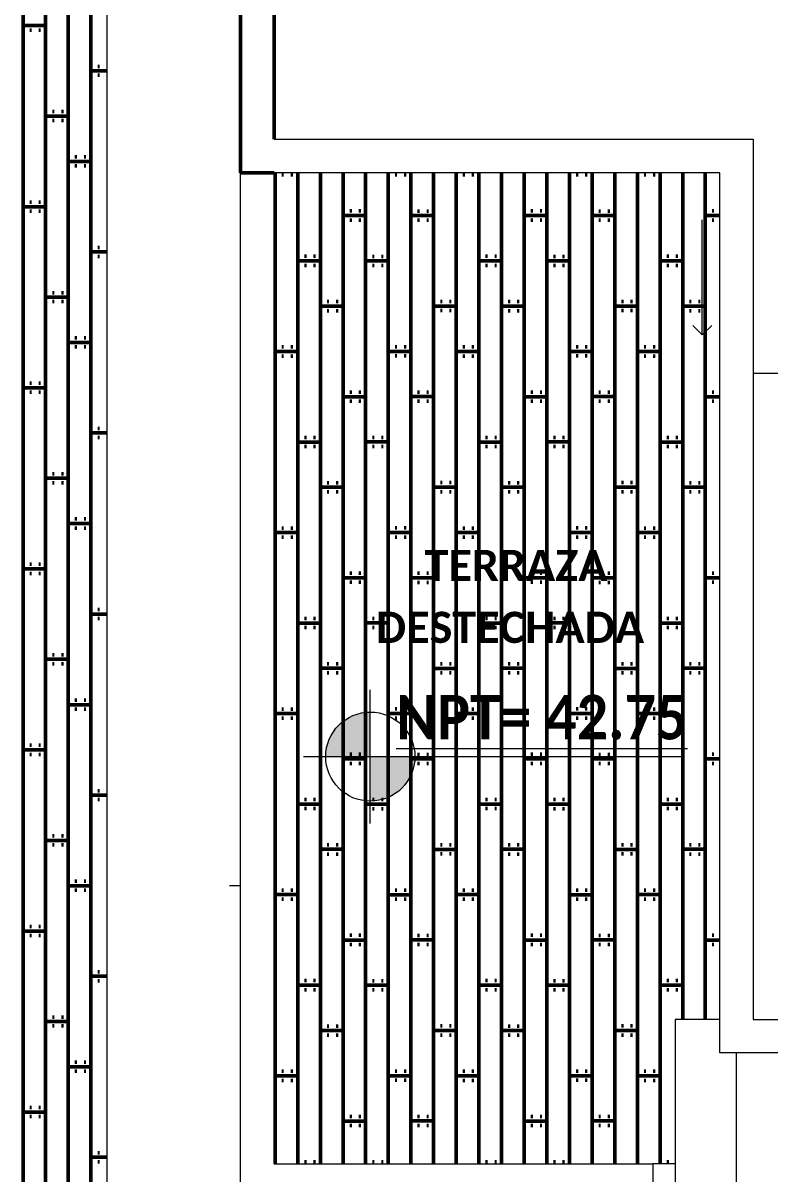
# Model space of a CAD drawing. Header units: metres. Extents: x -144 to 1000, y -717 to 29.
# Drawn here: x -63.049 to -60.186, y -581.101 to -576.688 of the extents above; entities that cross this region are included whole.
import ezdxf

# ---------------------------------------------------------------- set-up
doc = ezdxf.new("R2010")
doc.units = ezdxf.units.M
doc.layers.get('0').update_dxf_attribs({"color": 1})
for name, color, linetype, lineweight in [('A-ANNO-DIMS', 1, 'Continuous', 9), ('A-DOOR', 1, 'Continuous', 9), ('A-FLOR-PATT', 8, 'Continuous', 50), ('A-GLAZ', 1, 'Continuous', 9), ('A-WALL', 4, 'Continuous', 9), ('G-ANNO-DIMS', 1, 'Continuous', 9), ('G-ANNO-TEXT', 2, 'Continuous', 9), ('S-COLS', 7, 'Continuous', 9)]:
    doc.layers.add(name, color=color, linetype=linetype, lineweight=lineweight)
doc.styles.add('Calibri_B_5', font='calibrib.ttf', dxfattribs={"height": 0.66})
doc.styles.add('Calibri_B_6', font='calibrib.ttf', dxfattribs={"width": 0.9})

# ---------------------------------------------------------------- blocks, each defined once
blk = doc.blocks.new('tgitgigik')
at = {"layer": 'G-ANNO-DIMS'}
h = blk.add_hatch(color=256, dxfattribs=at)
edge = h.paths.add_edge_path()
edge.add_line((-66.6544, -616.098), (-66.8544, -616.098))
edge.add_arc((-66.6544, -616.098), 0.2, 90, 180, ccw=False)
edge.add_line((-66.6544, -615.898), (-66.6544, -616.098))
h = blk.add_hatch(color=256, dxfattribs=at)
edge = h.paths.add_edge_path()
edge.add_line((-66.6544, -616.098), (-66.4544, -616.098))
edge.add_arc((-66.6544, -616.098), 0.2, 270, 360, ccw=False)
edge.add_line((-66.6544, -616.298), (-66.6544, -616.098))
at = {"layer": 'A-ANNO-DIMS'}
blk.add_line((-67.2364, -618.0734), (-67.2364, -617.5734), dxfattribs=at)
at = {"layer": 'A-DOOR'}
for q in [(-65.1651, -613.6882), (-65.2076, -614.1625), (-65.1227, -614.1625)]:
    blk.add_line((-65.1651, -614.2049), q, dxfattribs=at)
at = {"layer": 'A-FLOR-PATT', "transparency": 33554559}
for p, q in [((-68.2127, -612.6772), (-68.2127, -620.6872)), ((-68.1111, -612.6772), (-68.1111, -620.6872)), ((-68.0095, -612.6772), (-68.0095, -620.6872)), ((-67.9079, -612.6772), (-67.9079, -620.6872)), ((-68.2127, -612.8169), (-68.1111, -612.8169)), ((-68.1827, -612.8369), (-68.1743, -612.8369)), ((-68.142, -612.8369), (-68.1336, -612.8369)), ((-67.9085, -613.0197), (-67.8364, -613.0197)), ((-67.8775, -612.9997), (-67.8691, -612.9997)), ((-67.8775, -613.0397), (-67.8691, -613.0397)), ((-67.8368, -612.9997), (-67.8364, -612.9997)), ((-67.8368, -613.0397), (-67.8364, -613.0397)), ((-68.0807, -613.2029), (-68.0723, -613.2029)), ((-68.04, -613.2029), (-68.0316, -613.2029)), ((-68.1117, -613.2229), (-68.0101, -613.2229)), ((-68.0807, -613.2429), (-68.0723, -613.2429)), ((-68.04, -613.2429), (-68.0316, -613.2429)), ((-67.9795, -613.4057), (-67.9711, -613.4057)), ((-67.9388, -613.4057), (-67.9304, -613.4057)), ((-68.0095, -613.4265), (-67.9079, -613.4265)), ((-67.9795, -613.4465), (-67.9711, -613.4465)), ((-67.9388, -613.4465), (-67.9304, -613.4465)), ((-67.0817, -613.4772), (-67.0817, -617.9262)), ((-67.0517, -613.4871), (-67.0433, -613.4871)), ((-67.011, -613.4871), (-67.0026, -613.4871)), ((-66.9801, -613.4772), (-66.9801, -617.9262)), ((-66.8785, -613.4772), (-66.8785, -617.9262)), ((-66.7769, -613.4772), (-66.7769, -617.9262)), ((-66.6753, -613.4772), (-66.6753, -617.9262)), ((-66.5737, -613.4772), (-66.5737, -617.9262)), ((-66.5433, -613.4867), (-66.5349, -613.4867)), ((-66.5026, -613.4867), (-66.4942, -613.4867)), ((-66.4721, -613.4772), (-66.4721, -617.9262)), ((-66.3705, -613.4772), (-66.3705, -617.9262)), ((-66.2689, -613.4772), (-66.2689, -617.9262)), ((-66.2389, -613.4871), (-66.2305, -613.4871)), ((-66.1982, -613.4871), (-66.1898, -613.4871)), ((-66.1673, -613.4772), (-66.1673, -617.9262)), ((-66.0657, -613.4772), (-66.0657, -617.9262)), ((-65.9641, -613.4772), (-65.9641, -617.9262)), ((-65.8625, -613.4772), (-65.8625, -617.9262)), ((-65.7609, -613.4772), (-65.7609, -617.9262)), ((-65.7305, -613.4867), (-65.7221, -613.4867)), ((-65.6898, -613.4867), (-65.6814, -613.4867)), ((-65.6593, -613.4772), (-65.6593, -617.9262)), ((-65.5577, -613.4772), (-65.5577, -617.9262)), ((-65.4561, -613.4772), (-65.4561, -617.9262)), ((-65.4261, -613.4871), (-65.4177, -613.4871)), ((-65.3854, -613.4871), (-65.377, -613.4871)), ((-65.3545, -613.4772), (-65.3545, -617.9262)), ((-65.2529, -613.4772), (-65.2529, -617.2772)), ((-65.1513, -613.4772), (-65.1513, -617.2772)), ((-68.1827, -613.6089), (-68.1743, -613.6089)), ((-68.142, -613.6089), (-68.1336, -613.6089)), ((-68.2127, -613.6297), (-68.1111, -613.6297)), ((-68.1827, -613.6497), (-68.1743, -613.6497)), ((-68.142, -613.6497), (-68.1336, -613.6497)), ((-66.7775, -613.6699), (-66.6759, -613.6699)), ((-66.7465, -613.6489), (-66.7381, -613.6489)), ((-66.7058, -613.6489), (-66.6974, -613.6489)), ((-66.4721, -613.6693), (-66.3705, -613.6693)), ((-66.4421, -613.6495), (-66.4337, -613.6495)), ((-66.4014, -613.6495), (-66.393, -613.6495)), ((-65.9647, -613.6699), (-65.8631, -613.6699)), ((-65.9337, -613.6489), (-65.9253, -613.6489)), ((-65.893, -613.6489), (-65.8846, -613.6489)), ((-65.6593, -613.6693), (-65.5577, -613.6693)), ((-65.6293, -613.6495), (-65.6209, -613.6495)), ((-65.5886, -613.6495), (-65.5802, -613.6495)), ((-65.1519, -613.6699), (-65.0865, -613.6699)), ((-65.1209, -613.6489), (-65.1125, -613.6489)), ((-66.7465, -613.6899), (-66.7381, -613.6899)), ((-66.7058, -613.6899), (-66.6974, -613.6899)), ((-66.4421, -613.6903), (-66.4337, -613.6903)), ((-66.4014, -613.6903), (-66.393, -613.6903)), ((-65.9337, -613.6899), (-65.9253, -613.6899)), ((-65.893, -613.6899), (-65.8846, -613.6899)), ((-65.6293, -613.6903), (-65.6209, -613.6903)), ((-65.5886, -613.6903), (-65.5802, -613.6903)), ((-65.1209, -613.6899), (-65.1125, -613.6899)), ((-67.8775, -613.8125), (-67.8691, -613.8125)), ((-67.8368, -613.8125), (-67.8364, -613.8125)), ((-67.9085, -613.8325), (-67.8364, -613.8325)), ((-67.8775, -613.8525), (-67.8691, -613.8525)), ((-67.8368, -613.8525), (-67.8364, -613.8525)), ((-66.9807, -613.8731), (-66.8791, -613.8731)), ((-66.9497, -613.8521), (-66.9413, -613.8521)), ((-66.909, -613.8521), (-66.9006, -613.8521)), ((-66.6753, -613.8725), (-66.5737, -613.8725)), ((-66.6453, -613.8527), (-66.6369, -613.8527)), ((-66.6046, -613.8527), (-66.5962, -613.8527)), ((-66.1679, -613.8731), (-66.0663, -613.8731)), ((-66.1369, -613.8521), (-66.1285, -613.8521)), ((-66.0962, -613.8521), (-66.0878, -613.8521)), ((-65.8625, -613.8725), (-65.7609, -613.8725)), ((-65.8325, -613.8527), (-65.8241, -613.8527)), ((-65.7918, -613.8527), (-65.7834, -613.8527)), ((-65.3551, -613.8731), (-65.2535, -613.8731)), ((-65.3241, -613.8521), (-65.3157, -613.8521)), ((-65.2834, -613.8521), (-65.275, -613.8521)), ((-66.9497, -613.8931), (-66.9413, -613.8931)), ((-66.909, -613.8931), (-66.9006, -613.8931)), ((-66.6453, -613.8935), (-66.6369, -613.8935)), ((-66.6046, -613.8935), (-66.5962, -613.8935)), ((-66.1369, -613.8931), (-66.1285, -613.8931)), ((-66.0962, -613.8931), (-66.0878, -613.8931)), ((-65.8325, -613.8935), (-65.8241, -613.8935)), ((-65.7918, -613.8935), (-65.7834, -613.8935)), ((-65.3241, -613.8931), (-65.3157, -613.8931)), ((-65.2834, -613.8931), (-65.275, -613.8931)), ((-68.0807, -614.0157), (-68.0723, -614.0157)), ((-68.04, -614.0157), (-68.0316, -614.0157)), ((-68.1117, -614.0357), (-68.0101, -614.0357)), ((-68.0807, -614.0557), (-68.0723, -614.0557)), ((-68.04, -614.0557), (-68.0316, -614.0557)), ((-67.0864, -614.0763), (-67.0823, -614.0763)), ((-66.8785, -614.0757), (-66.7769, -614.0757)), ((-66.8485, -614.0559), (-66.8401, -614.0559)), ((-66.8078, -614.0559), (-66.7994, -614.0559)), ((-66.3711, -614.0763), (-66.2695, -614.0763)), ((-66.3401, -614.0553), (-66.3317, -614.0553)), ((-66.2994, -614.0553), (-66.291, -614.0553)), ((-66.0657, -614.0757), (-65.9641, -614.0757)), ((-66.0357, -614.0559), (-66.0273, -614.0559)), ((-65.995, -614.0559), (-65.9866, -614.0559)), ((-65.5583, -614.0763), (-65.4567, -614.0763)), ((-65.5273, -614.0553), (-65.5189, -614.0553)), ((-65.4866, -614.0553), (-65.4782, -614.0553)), ((-65.2529, -614.0757), (-65.1513, -614.0757)), ((-65.2229, -614.0559), (-65.2145, -614.0559)), ((-65.1822, -614.0559), (-65.1738, -614.0559)), ((-66.8485, -614.0967), (-66.8401, -614.0967)), ((-66.8078, -614.0967), (-66.7994, -614.0967)), ((-66.3401, -614.0963), (-66.3317, -614.0963)), ((-66.2994, -614.0963), (-66.291, -614.0963)), ((-66.0357, -614.0967), (-66.0273, -614.0967)), ((-65.995, -614.0967), (-65.9866, -614.0967)), ((-65.5273, -614.0963), (-65.5189, -614.0963)), ((-65.4866, -614.0963), (-65.4782, -614.0963)), ((-65.2229, -614.0967), (-65.2145, -614.0967)), ((-65.1822, -614.0967), (-65.1738, -614.0967)), ((-67.9795, -614.2185), (-67.9711, -614.2185)), ((-67.9388, -614.2185), (-67.9304, -614.2185)), ((-68.0095, -614.2393), (-67.9079, -614.2393)), ((-67.9795, -614.2593), (-67.9711, -614.2593)), ((-67.9388, -614.2593), (-67.9304, -614.2593)), ((-67.0817, -614.2789), (-66.9801, -614.2789)), ((-67.0517, -614.2591), (-67.0433, -614.2591)), ((-67.011, -614.2591), (-67.0026, -614.2591)), ((-66.5743, -614.2795), (-66.4727, -614.2795)), ((-66.5433, -614.2585), (-66.5349, -614.2585)), ((-66.5026, -614.2585), (-66.4942, -614.2585)), ((-66.2689, -614.2789), (-66.1673, -614.2789)), ((-66.2389, -614.2591), (-66.2305, -614.2591)), ((-66.1982, -614.2591), (-66.1898, -614.2591)), ((-65.7615, -614.2795), (-65.6599, -614.2795)), ((-65.7305, -614.2585), (-65.7221, -614.2585)), ((-65.6898, -614.2585), (-65.6814, -614.2585)), ((-65.4561, -614.2789), (-65.3545, -614.2789)), ((-65.4261, -614.2591), (-65.4177, -614.2591)), ((-65.3854, -614.2591), (-65.377, -614.2591)), ((-67.0517, -614.2999), (-67.0433, -614.2999)), ((-67.011, -614.2999), (-67.0026, -614.2999)), ((-66.5433, -614.2995), (-66.5349, -614.2995)), ((-66.5026, -614.2995), (-66.4942, -614.2995)), ((-66.2389, -614.2999), (-66.2305, -614.2999)), ((-66.1982, -614.2999), (-66.1898, -614.2999)), ((-65.7305, -614.2995), (-65.7221, -614.2995)), ((-65.6898, -614.2995), (-65.6814, -614.2995)), ((-65.4261, -614.2999), (-65.4177, -614.2999)), ((-65.3854, -614.2999), (-65.377, -614.2999)), ((-68.2127, -614.4425), (-68.1111, -614.4425)), ((-68.1827, -614.4217), (-68.1743, -614.4217)), ((-68.142, -614.4217), (-68.1336, -614.4217)), ((-68.1827, -614.4625), (-68.1743, -614.4625)), ((-68.142, -614.4625), (-68.1336, -614.4625)), ((-66.7775, -614.4827), (-66.6759, -614.4827)), ((-66.7465, -614.4617), (-66.7381, -614.4617)), ((-66.7058, -614.4617), (-66.6974, -614.4617)), ((-66.4721, -614.4821), (-66.3705, -614.4821)), ((-66.4421, -614.4623), (-66.4337, -614.4623)), ((-66.4014, -614.4623), (-66.393, -614.4623)), ((-65.9647, -614.4827), (-65.8631, -614.4827)), ((-65.9337, -614.4617), (-65.9253, -614.4617)), ((-65.893, -614.4617), (-65.8846, -614.4617)), ((-65.6593, -614.4821), (-65.5577, -614.4821)), ((-65.6293, -614.4623), (-65.6209, -614.4623)), ((-65.5886, -614.4623), (-65.5802, -614.4623)), ((-65.1519, -614.4827), (-65.0865, -614.4827)), ((-65.1209, -614.4617), (-65.1125, -614.4617)), ((-66.7465, -614.5027), (-66.7381, -614.5027)), ((-66.7058, -614.5027), (-66.6974, -614.5027)), ((-66.4421, -614.5031), (-66.4337, -614.5031)), ((-66.4014, -614.5031), (-66.393, -614.5031)), ((-65.9337, -614.5027), (-65.9253, -614.5027)), ((-65.893, -614.5027), (-65.8846, -614.5027)), ((-65.6293, -614.5031), (-65.6209, -614.5031)), ((-65.5886, -614.5031), (-65.5802, -614.5031)), ((-65.1209, -614.5027), (-65.1125, -614.5027)), ((-67.9085, -614.6453), (-67.8364, -614.6453)), ((-67.8775, -614.6253), (-67.8691, -614.6253)), ((-67.8368, -614.6253), (-67.8364, -614.6253)), ((-67.8775, -614.6653), (-67.8691, -614.6653)), ((-67.8368, -614.6653), (-67.8364, -614.6653)), ((-66.9807, -614.6859), (-66.8791, -614.6859)), ((-66.9497, -614.6649), (-66.9413, -614.6649)), ((-66.909, -614.6649), (-66.9006, -614.6649)), ((-66.6753, -614.6853), (-66.5737, -614.6853)), ((-66.6453, -614.6655), (-66.6369, -614.6655)), ((-66.6046, -614.6655), (-66.5962, -614.6655)), ((-66.1679, -614.6859), (-66.0663, -614.6859)), ((-66.1369, -614.6649), (-66.1285, -614.6649)), ((-66.0962, -614.6649), (-66.0878, -614.6649)), ((-65.8625, -614.6853), (-65.7609, -614.6853)), ((-65.8325, -614.6655), (-65.8241, -614.6655)), ((-65.7918, -614.6655), (-65.7834, -614.6655)), ((-65.3551, -614.6859), (-65.2535, -614.6859)), ((-65.3241, -614.6649), (-65.3157, -614.6649)), ((-65.2834, -614.6649), (-65.275, -614.6649)), ((-66.9497, -614.7059), (-66.9413, -614.7059)), ((-66.909, -614.7059), (-66.9006, -614.7059)), ((-66.6453, -614.7063), (-66.6369, -614.7063)), ((-66.6046, -614.7063), (-66.5962, -614.7063)), ((-66.1369, -614.7059), (-66.1285, -614.7059)), ((-66.0962, -614.7059), (-66.0878, -614.7059)), ((-65.8325, -614.7063), (-65.8241, -614.7063)), ((-65.7918, -614.7063), (-65.7834, -614.7063)), ((-65.3241, -614.7059), (-65.3157, -614.7059)), ((-65.2834, -614.7059), (-65.275, -614.7059)), ((-68.1117, -614.8485), (-68.0101, -614.8485)), ((-68.0807, -614.8285), (-68.0723, -614.8285)), ((-68.04, -614.8285), (-68.0316, -614.8285)), ((-68.0807, -614.8685), (-68.0723, -614.8685)), ((-68.04, -614.8685), (-68.0316, -614.8685)), ((-67.0864, -614.8891), (-67.0823, -614.8891)), ((-66.8785, -614.8885), (-66.7769, -614.8885)), ((-66.8485, -614.8687), (-66.8401, -614.8687)), ((-66.8485, -614.9095), (-66.8401, -614.9095)), ((-66.8078, -614.8687), (-66.7994, -614.8687)), ((-66.8078, -614.9095), (-66.7994, -614.9095)), ((-66.3711, -614.8891), (-66.2695, -614.8891)), ((-66.3401, -614.8681), (-66.3317, -614.8681)), ((-66.3401, -614.9091), (-66.3317, -614.9091)), ((-66.2994, -614.8681), (-66.291, -614.8681)), ((-66.2994, -614.9091), (-66.291, -614.9091)), ((-66.0657, -614.8885), (-65.9641, -614.8885)), ((-66.0357, -614.8687), (-66.0273, -614.8687)), ((-66.0357, -614.9095), (-66.0273, -614.9095)), ((-65.995, -614.8687), (-65.9866, -614.8687)), ((-65.995, -614.9095), (-65.9866, -614.9095)), ((-65.5583, -614.8891), (-65.4567, -614.8891)), ((-65.5273, -614.8681), (-65.5189, -614.8681)), ((-65.5273, -614.9091), (-65.5189, -614.9091)), ((-65.4866, -614.8681), (-65.4782, -614.8681)), ((-65.4866, -614.9091), (-65.4782, -614.9091)), ((-65.2529, -614.8885), (-65.1513, -614.8885)), ((-65.2229, -614.8687), (-65.2145, -614.8687)), ((-65.2229, -614.9095), (-65.2145, -614.9095)), ((-65.1822, -614.8687), (-65.1738, -614.8687)), ((-65.1822, -614.9095), (-65.1738, -614.9095)), ((-68.0095, -615.0521), (-67.9079, -615.0521)), ((-67.9795, -615.0313), (-67.9711, -615.0313)), ((-67.9388, -615.0313), (-67.9304, -615.0313)), ((-67.9795, -615.0721), (-67.9711, -615.0721)), ((-67.9388, -615.0721), (-67.9304, -615.0721)), ((-67.0817, -615.0917), (-66.9801, -615.0917)), ((-67.0517, -615.0719), (-67.0433, -615.0719)), ((-67.0517, -615.1127), (-67.0433, -615.1127)), ((-67.011, -615.0719), (-67.0026, -615.0719)), ((-67.011, -615.1127), (-67.0026, -615.1127)), ((-66.5743, -615.0923), (-66.4727, -615.0923)), ((-66.5433, -615.0713), (-66.5349, -615.0713)), ((-66.5433, -615.1123), (-66.5349, -615.1123)), ((-66.5026, -615.0713), (-66.4942, -615.0713)), ((-66.5026, -615.1123), (-66.4942, -615.1123)), ((-66.2689, -615.0917), (-66.1673, -615.0917)), ((-66.2389, -615.0719), (-66.2305, -615.0719)), ((-66.2389, -615.1127), (-66.2305, -615.1127)), ((-66.1982, -615.0719), (-66.1898, -615.0719)), ((-66.1982, -615.1127), (-66.1898, -615.1127)), ((-65.7615, -615.0923), (-65.6599, -615.0923)), ((-65.7305, -615.0713), (-65.7221, -615.0713)), ((-65.7305, -615.1123), (-65.7221, -615.1123)), ((-65.6898, -615.0713), (-65.6814, -615.0713)), ((-65.6898, -615.1123), (-65.6814, -615.1123)), ((-65.4561, -615.0917), (-65.3545, -615.0917)), ((-65.4261, -615.0719), (-65.4177, -615.0719)), ((-65.4261, -615.1127), (-65.4177, -615.1127)), ((-65.3854, -615.0719), (-65.377, -615.0719)), ((-65.3854, -615.1127), (-65.377, -615.1127)), ((-68.2127, -615.2553), (-68.1111, -615.2553)), ((-68.1827, -615.2345), (-68.1743, -615.2345)), ((-68.142, -615.2345), (-68.1336, -615.2345)), ((-68.1827, -615.2753), (-68.1743, -615.2753)), ((-68.142, -615.2753), (-68.1336, -615.2753)), ((-66.7775, -615.2955), (-66.6759, -615.2955)), ((-66.7465, -615.2745), (-66.7381, -615.2745)), ((-66.7465, -615.3155), (-66.7381, -615.3155)), ((-66.7058, -615.2745), (-66.6974, -615.2745)), ((-66.7058, -615.3155), (-66.6974, -615.3155)), ((-66.4721, -615.2949), (-66.3705, -615.2949)), ((-66.4421, -615.2751), (-66.4337, -615.2751)), ((-66.4421, -615.3159), (-66.4337, -615.3159)), ((-66.4014, -615.2751), (-66.393, -615.2751)), ((-66.4014, -615.3159), (-66.393, -615.3159)), ((-65.9647, -615.2955), (-65.8631, -615.2955)), ((-65.9337, -615.2745), (-65.9253, -615.2745)), ((-65.9337, -615.3155), (-65.9253, -615.3155)), ((-65.893, -615.2745), (-65.8846, -615.2745)), ((-65.893, -615.3155), (-65.8846, -615.3155)), ((-65.6593, -615.2949), (-65.5577, -615.2949)), ((-65.6293, -615.2751), (-65.6209, -615.2751)), ((-65.6293, -615.3159), (-65.6209, -615.3159)), ((-65.5886, -615.2751), (-65.5802, -615.2751)), ((-65.5886, -615.3159), (-65.5802, -615.3159)), ((-65.1519, -615.2955), (-65.0865, -615.2955)), ((-65.1209, -615.2745), (-65.1125, -615.2745)), ((-65.1209, -615.3155), (-65.1125, -615.3155)), ((-67.9085, -615.4581), (-67.8364, -615.4581)), ((-67.8775, -615.4381), (-67.8691, -615.4381)), ((-67.8775, -615.4781), (-67.8691, -615.4781)), ((-67.8368, -615.4381), (-67.8364, -615.4381)), ((-67.8368, -615.4781), (-67.8364, -615.4781)), ((-66.9497, -615.4777), (-66.9413, -615.4777)), ((-66.909, -615.4777), (-66.9006, -615.4777)), ((-66.6453, -615.4783), (-66.6369, -615.4783)), ((-66.6046, -615.4783), (-66.5962, -615.4783)), ((-66.1369, -615.4777), (-66.1285, -615.4777)), ((-66.0962, -615.4777), (-66.0878, -615.4777)), ((-65.8325, -615.4783), (-65.8241, -615.4783)), ((-65.7918, -615.4783), (-65.7834, -615.4783)), ((-65.3241, -615.4777), (-65.3157, -615.4777)), ((-65.2834, -615.4777), (-65.275, -615.4777)), ((-66.9807, -615.4987), (-66.8791, -615.4987)), ((-66.9497, -615.5187), (-66.9413, -615.5187)), ((-66.909, -615.5187), (-66.9006, -615.5187)), ((-66.6753, -615.4981), (-66.5737, -615.4981)), ((-66.6453, -615.5191), (-66.6369, -615.5191)), ((-66.6046, -615.5191), (-66.5962, -615.5191)), ((-66.1679, -615.4987), (-66.0663, -615.4987)), ((-66.1369, -615.5187), (-66.1285, -615.5187)), ((-66.0962, -615.5187), (-66.0878, -615.5187)), ((-65.8625, -615.4981), (-65.7609, -615.4981)), ((-65.8325, -615.5191), (-65.8241, -615.5191)), ((-65.7918, -615.5191), (-65.7834, -615.5191)), ((-65.3551, -615.4987), (-65.2535, -615.4987)), ((-65.3241, -615.5187), (-65.3157, -615.5187)), ((-65.2834, -615.5187), (-65.275, -615.5187)), ((-68.1117, -615.6613), (-68.0101, -615.6613)), ((-68.0807, -615.6413), (-68.0723, -615.6413)), ((-68.0807, -615.6813), (-68.0723, -615.6813)), ((-68.04, -615.6413), (-68.0316, -615.6413)), ((-68.04, -615.6813), (-68.0316, -615.6813)), ((-66.8485, -615.6815), (-66.8401, -615.6815)), ((-66.8078, -615.6815), (-66.7994, -615.6815)), ((-66.3401, -615.6809), (-66.3317, -615.6809)), ((-66.2994, -615.6809), (-66.291, -615.6809)), ((-66.0357, -615.6815), (-66.0273, -615.6815)), ((-65.995, -615.6815), (-65.9866, -615.6815)), ((-65.5273, -615.6809), (-65.5189, -615.6809)), ((-65.4866, -615.6809), (-65.4782, -615.6809)), ((-65.2229, -615.6815), (-65.2145, -615.6815)), ((-65.1822, -615.6815), (-65.1738, -615.6815)), ((-67.0864, -615.7019), (-67.0823, -615.7019)), ((-66.8785, -615.7013), (-66.7769, -615.7013)), ((-66.8485, -615.7223), (-66.8401, -615.7223)), ((-66.8078, -615.7223), (-66.7994, -615.7223)), ((-66.3711, -615.7019), (-66.2695, -615.7019)), ((-66.3401, -615.7219), (-66.3317, -615.7219)), ((-66.2994, -615.7219), (-66.291, -615.7219)), ((-66.0657, -615.7013), (-65.9641, -615.7013)), ((-66.0357, -615.7223), (-66.0273, -615.7223)), ((-65.995, -615.7223), (-65.9866, -615.7223)), ((-65.5583, -615.7019), (-65.4567, -615.7019)), ((-65.5273, -615.7219), (-65.5189, -615.7219)), ((-65.4866, -615.7219), (-65.4782, -615.7219)), ((-65.2529, -615.7013), (-65.1513, -615.7013)), ((-65.2229, -615.7223), (-65.2145, -615.7223)), ((-65.1822, -615.7223), (-65.1738, -615.7223)), ((-68.0095, -615.8649), (-67.9079, -615.8649)), ((-67.9795, -615.8441), (-67.9711, -615.8441)), ((-67.9795, -615.8849), (-67.9711, -615.8849)), ((-67.9388, -615.8441), (-67.9304, -615.8441)), ((-67.9388, -615.8849), (-67.9304, -615.8849)), ((-67.0517, -615.8847), (-67.0433, -615.8847)), ((-67.011, -615.8847), (-67.0026, -615.8847)), ((-66.5433, -615.8841), (-66.5349, -615.8841)), ((-66.5026, -615.8841), (-66.4942, -615.8841)), ((-66.2389, -615.8847), (-66.2305, -615.8847)), ((-66.1982, -615.8847), (-66.1898, -615.8847)), ((-65.7305, -615.8841), (-65.7221, -615.8841)), ((-65.6898, -615.8841), (-65.6814, -615.8841)), ((-65.4261, -615.8847), (-65.4177, -615.8847)), ((-65.3854, -615.8847), (-65.377, -615.8847)), ((-67.0817, -615.9045), (-66.9801, -615.9045)), ((-67.0517, -615.9255), (-67.0433, -615.9255)), ((-67.011, -615.9255), (-67.0026, -615.9255)), ((-66.5743, -615.9051), (-66.4727, -615.9051)), ((-66.5433, -615.9251), (-66.5349, -615.9251)), ((-66.5026, -615.9251), (-66.4942, -615.9251)), ((-66.2689, -615.9045), (-66.1673, -615.9045)), ((-66.2389, -615.9255), (-66.2305, -615.9255)), ((-66.1982, -615.9255), (-66.1898, -615.9255)), ((-65.7615, -615.9051), (-65.6599, -615.9051)), ((-65.7305, -615.9251), (-65.7221, -615.9251)), ((-65.6898, -615.9251), (-65.6814, -615.9251)), ((-65.4561, -615.9045), (-65.3545, -615.9045)), ((-65.4261, -615.9255), (-65.4177, -615.9255)), ((-65.3854, -615.9255), (-65.377, -615.9255)), ((-68.2127, -616.0681), (-68.1111, -616.0681)), ((-68.1827, -616.0473), (-68.1743, -616.0473)), ((-68.1827, -616.0881), (-68.1743, -616.0881)), ((-68.142, -616.0473), (-68.1336, -616.0473)), ((-68.142, -616.0881), (-68.1336, -616.0881)), ((-66.7465, -616.0873), (-66.7381, -616.0873)), ((-66.7058, -616.0873), (-66.6974, -616.0873)), ((-66.4421, -616.0879), (-66.4337, -616.0879)), ((-66.4014, -616.0879), (-66.393, -616.0879)), ((-65.9337, -616.0873), (-65.9253, -616.0873)), ((-65.893, -616.0873), (-65.8846, -616.0873)), ((-65.6293, -616.0879), (-65.6209, -616.0879)), ((-65.5886, -616.0879), (-65.5802, -616.0879)), ((-65.1209, -616.0873), (-65.1125, -616.0873)), ((-66.7775, -616.1083), (-66.6759, -616.1083)), ((-66.7465, -616.1283), (-66.7381, -616.1283)), ((-66.7058, -616.1283), (-66.6974, -616.1283)), ((-66.4721, -616.1077), (-66.3705, -616.1077)), ((-66.4421, -616.1287), (-66.4337, -616.1287)), ((-66.4014, -616.1287), (-66.393, -616.1287)), ((-65.9647, -616.1083), (-65.8631, -616.1083)), ((-65.9337, -616.1283), (-65.9253, -616.1283)), ((-65.893, -616.1283), (-65.8846, -616.1283)), ((-65.6593, -616.1077), (-65.5577, -616.1077)), ((-65.6293, -616.1287), (-65.6209, -616.1287)), ((-65.5886, -616.1287), (-65.5802, -616.1287)), ((-65.1519, -616.1083), (-65.0865, -616.1083)), ((-65.1209, -616.1283), (-65.1125, -616.1283)), ((-67.8775, -616.2509), (-67.8691, -616.2509)), ((-67.8368, -616.2509), (-67.8364, -616.2509)), ((-67.9085, -616.2709), (-67.8364, -616.2709)), ((-67.8775, -616.2909), (-67.8691, -616.2909)), ((-67.8368, -616.2909), (-67.8364, -616.2909)), ((-66.9497, -616.2905), (-66.9413, -616.2905)), ((-66.909, -616.2905), (-66.9006, -616.2905)), ((-66.6453, -616.2911), (-66.6369, -616.2911)), ((-66.6046, -616.2911), (-66.5962, -616.2911)), ((-66.1369, -616.2905), (-66.1285, -616.2905)), ((-66.0962, -616.2905), (-66.0878, -616.2905)), ((-65.8325, -616.2911), (-65.8241, -616.2911)), ((-65.7918, -616.2911), (-65.7834, -616.2911)), ((-65.3241, -616.2905), (-65.3157, -616.2905)), ((-65.2834, -616.2905), (-65.275, -616.2905)), ((-66.9807, -616.3115), (-66.8791, -616.3115)), ((-66.9497, -616.3315), (-66.9413, -616.3315)), ((-66.909, -616.3315), (-66.9006, -616.3315)), ((-66.6753, -616.3109), (-66.5737, -616.3109)), ((-66.6453, -616.3319), (-66.6369, -616.3319)), ((-66.6046, -616.3319), (-66.5962, -616.3319)), ((-66.1679, -616.3115), (-66.0663, -616.3115)), ((-66.1369, -616.3315), (-66.1285, -616.3315)), ((-66.0962, -616.3315), (-66.0878, -616.3315)), ((-65.8625, -616.3109), (-65.7609, -616.3109)), ((-65.8325, -616.3319), (-65.8241, -616.3319)), ((-65.7918, -616.3319), (-65.7834, -616.3319)), ((-65.3551, -616.3115), (-65.2535, -616.3115)), ((-65.3241, -616.3315), (-65.3157, -616.3315)), ((-65.2834, -616.3315), (-65.275, -616.3315)), ((-68.0807, -616.4541), (-68.0723, -616.4541)), ((-68.04, -616.4541), (-68.0316, -616.4541)), ((-68.1117, -616.4741), (-68.0101, -616.4741)), ((-68.0807, -616.4941), (-68.0723, -616.4941)), ((-68.04, -616.4941), (-68.0316, -616.4941)), ((-66.8485, -616.4943), (-66.8401, -616.4943)), ((-66.8078, -616.4943), (-66.7994, -616.4943)), ((-66.3401, -616.4937), (-66.3317, -616.4937)), ((-66.2994, -616.4937), (-66.291, -616.4937)), ((-66.0357, -616.4943), (-66.0273, -616.4943)), ((-65.995, -616.4943), (-65.9866, -616.4943)), ((-65.5273, -616.4937), (-65.5189, -616.4937)), ((-65.4866, -616.4937), (-65.4782, -616.4937)), ((-65.2229, -616.4943), (-65.2145, -616.4943)), ((-65.1822, -616.4943), (-65.1738, -616.4943)), ((-67.0864, -616.5147), (-67.0823, -616.5147)), ((-66.8785, -616.5141), (-66.7769, -616.5141)), ((-66.8485, -616.5351), (-66.8401, -616.5351)), ((-66.8078, -616.5351), (-66.7994, -616.5351)), ((-66.3711, -616.5147), (-66.2695, -616.5147)), ((-66.3401, -616.5347), (-66.3317, -616.5347)), ((-66.2994, -616.5347), (-66.291, -616.5347)), ((-66.0657, -616.5141), (-65.9641, -616.5141)), ((-66.0357, -616.5351), (-66.0273, -616.5351)), ((-65.995, -616.5351), (-65.9866, -616.5351)), ((-65.5583, -616.5147), (-65.4567, -616.5147)), ((-65.5273, -616.5347), (-65.5189, -616.5347)), ((-65.4866, -616.5347), (-65.4782, -616.5347)), ((-65.2529, -616.5141), (-65.1513, -616.5141)), ((-65.2229, -616.5351), (-65.2145, -616.5351)), ((-65.1822, -616.5351), (-65.1738, -616.5351)), ((-67.9795, -616.6569), (-67.9711, -616.6569)), ((-67.9388, -616.6569), (-67.9304, -616.6569)), ((-68.0095, -616.6777), (-67.9079, -616.6777)), ((-67.9795, -616.6977), (-67.9711, -616.6977)), ((-67.9388, -616.6977), (-67.9304, -616.6977)), ((-67.0817, -616.7173), (-66.9801, -616.7173)), ((-67.0517, -616.6975), (-67.0433, -616.6975)), ((-67.011, -616.6975), (-67.0026, -616.6975)), ((-66.5743, -616.7179), (-66.4727, -616.7179)), ((-66.5433, -616.6969), (-66.5349, -616.6969)), ((-66.5026, -616.6969), (-66.4942, -616.6969)), ((-66.2689, -616.7173), (-66.1673, -616.7173)), ((-66.2389, -616.6975), (-66.2305, -616.6975)), ((-66.1982, -616.6975), (-66.1898, -616.6975)), ((-65.7615, -616.7179), (-65.6599, -616.7179)), ((-65.7305, -616.6969), (-65.7221, -616.6969)), ((-65.6898, -616.6969), (-65.6814, -616.6969)), ((-65.4561, -616.7173), (-65.3545, -616.7173)), ((-65.4261, -616.6975), (-65.4177, -616.6975)), ((-65.3854, -616.6975), (-65.377, -616.6975)), ((-67.0517, -616.7383), (-67.0433, -616.7383)), ((-67.011, -616.7383), (-67.0026, -616.7383)), ((-66.5433, -616.7379), (-66.5349, -616.7379)), ((-66.5026, -616.7379), (-66.4942, -616.7379)), ((-66.2389, -616.7383), (-66.2305, -616.7383)), ((-66.1982, -616.7383), (-66.1898, -616.7383)), ((-65.7305, -616.7379), (-65.7221, -616.7379)), ((-65.6898, -616.7379), (-65.6814, -616.7379)), ((-65.4261, -616.7383), (-65.4177, -616.7383)), ((-65.3854, -616.7383), (-65.377, -616.7383)), ((-68.1827, -616.8601), (-68.1743, -616.8601)), ((-68.142, -616.8601), (-68.1336, -616.8601)), ((-68.2127, -616.8809), (-68.1111, -616.8809)), ((-68.1827, -616.9009), (-68.1743, -616.9009)), ((-68.142, -616.9009), (-68.1336, -616.9009)), ((-66.7775, -616.9211), (-66.6759, -616.9211)), ((-66.7465, -616.9001), (-66.7381, -616.9001)), ((-66.7058, -616.9001), (-66.6974, -616.9001)), ((-66.4721, -616.9205), (-66.3705, -616.9205)), ((-66.4421, -616.9007), (-66.4337, -616.9007)), ((-66.4014, -616.9007), (-66.393, -616.9007)), ((-65.9647, -616.9211), (-65.8631, -616.9211)), ((-65.9337, -616.9001), (-65.9253, -616.9001)), ((-65.893, -616.9001), (-65.8846, -616.9001)), ((-65.6593, -616.9205), (-65.5577, -616.9205)), ((-65.6293, -616.9007), (-65.6209, -616.9007)), ((-65.5886, -616.9007), (-65.5802, -616.9007)), ((-65.1519, -616.9211), (-65.0865, -616.9211)), ((-65.1209, -616.9001), (-65.1125, -616.9001)), ((-66.7465, -616.9411), (-66.7381, -616.9411)), ((-66.7058, -616.9411), (-66.6974, -616.9411)), ((-66.4421, -616.9415), (-66.4337, -616.9415)), ((-66.4014, -616.9415), (-66.393, -616.9415)), ((-65.9337, -616.9411), (-65.9253, -616.9411)), ((-65.893, -616.9411), (-65.8846, -616.9411)), ((-65.6293, -616.9415), (-65.6209, -616.9415)), ((-65.5886, -616.9415), (-65.5802, -616.9415)), ((-65.1209, -616.9411), (-65.1125, -616.9411)), ((-67.8775, -617.0637), (-67.8691, -617.0637)), ((-67.8368, -617.0637), (-67.8364, -617.0637)), ((-67.9085, -617.0837), (-67.8364, -617.0837)), ((-67.8775, -617.1037), (-67.8691, -617.1037)), ((-67.8368, -617.1037), (-67.8364, -617.1037)), ((-66.9807, -617.1243), (-66.8791, -617.1243)), ((-66.9497, -617.1033), (-66.9413, -617.1033)), ((-66.909, -617.1033), (-66.9006, -617.1033)), ((-66.6753, -617.1237), (-66.5737, -617.1237)), ((-66.6453, -617.1039), (-66.6369, -617.1039)), ((-66.6046, -617.1039), (-66.5962, -617.1039)), ((-66.1679, -617.1243), (-66.0663, -617.1243)), ((-66.1369, -617.1033), (-66.1285, -617.1033)), ((-66.0962, -617.1033), (-66.0878, -617.1033)), ((-65.8625, -617.1237), (-65.7609, -617.1237)), ((-65.8325, -617.1039), (-65.8241, -617.1039)), ((-65.7918, -617.1039), (-65.7834, -617.1039)), ((-65.3551, -617.1243), (-65.2535, -617.1243)), ((-65.3241, -617.1033), (-65.3157, -617.1033)), ((-65.2834, -617.1033), (-65.275, -617.1033)), ((-66.9497, -617.1443), (-66.9413, -617.1443)), ((-66.909, -617.1443), (-66.9006, -617.1443)), ((-66.6453, -617.1447), (-66.6369, -617.1447)), ((-66.6046, -617.1447), (-66.5962, -617.1447)), ((-66.1369, -617.1443), (-66.1285, -617.1443)), ((-66.0962, -617.1443), (-66.0878, -617.1443)), ((-65.8325, -617.1447), (-65.8241, -617.1447)), ((-65.7918, -617.1447), (-65.7834, -617.1447)), ((-65.3241, -617.1443), (-65.3157, -617.1443)), ((-65.2834, -617.1443), (-65.275, -617.1443)), ((-68.0807, -617.2669), (-68.0723, -617.2669)), ((-68.04, -617.2669), (-68.0316, -617.2669)), ((-68.1117, -617.2869), (-68.0101, -617.2869)), ((-68.0807, -617.3069), (-68.0723, -617.3069)), ((-68.04, -617.3069), (-68.0316, -617.3069)), ((-67.0864, -617.3275), (-67.0823, -617.3275)), ((-66.8785, -617.3269), (-66.7769, -617.3269)), ((-66.8485, -617.3071), (-66.8401, -617.3071)), ((-66.8078, -617.3071), (-66.7994, -617.3071)), ((-66.3711, -617.3275), (-66.2695, -617.3275)), ((-66.3401, -617.3065), (-66.3317, -617.3065)), ((-66.2994, -617.3065), (-66.291, -617.3065)), ((-66.0657, -617.3269), (-65.9641, -617.3269)), ((-66.0357, -617.3071), (-66.0273, -617.3071)), ((-65.995, -617.3071), (-65.9866, -617.3071)), ((-65.5583, -617.3275), (-65.4567, -617.3275)), ((-65.5273, -617.3065), (-65.5189, -617.3065)), ((-65.4866, -617.3065), (-65.4782, -617.3065)), ((-66.8485, -617.3479), (-66.8401, -617.3479)), ((-66.8078, -617.3479), (-66.7994, -617.3479)), ((-66.3401, -617.3475), (-66.3317, -617.3475)), ((-66.2994, -617.3475), (-66.291, -617.3475)), ((-66.0357, -617.3479), (-66.0273, -617.3479)), ((-65.995, -617.3479), (-65.9866, -617.3479)), ((-65.5273, -617.3475), (-65.5189, -617.3475)), ((-65.4866, -617.3475), (-65.4782, -617.3475)), ((-68.0095, -617.4905), (-67.9079, -617.4905)), ((-67.9795, -617.4697), (-67.9711, -617.4697)), ((-67.9388, -617.4697), (-67.9304, -617.4697)), ((-67.9795, -617.5105), (-67.9711, -617.5105)), ((-67.9388, -617.5105), (-67.9304, -617.5105)), ((-67.0817, -617.5301), (-66.9801, -617.5301)), ((-67.0517, -617.5103), (-67.0433, -617.5103)), ((-67.011, -617.5103), (-67.0026, -617.5103)), ((-66.5743, -617.5307), (-66.4727, -617.5307)), ((-66.5433, -617.5097), (-66.5349, -617.5097)), ((-66.5026, -617.5097), (-66.4942, -617.5097)), ((-66.2689, -617.5301), (-66.1673, -617.5301)), ((-66.2389, -617.5103), (-66.2305, -617.5103)), ((-66.1982, -617.5103), (-66.1898, -617.5103)), ((-65.7615, -617.5307), (-65.6599, -617.5307)), ((-65.7305, -617.5097), (-65.7221, -617.5097)), ((-65.6898, -617.5097), (-65.6814, -617.5097)), ((-65.4561, -617.5301), (-65.3545, -617.5301)), ((-65.4261, -617.5103), (-65.4177, -617.5103)), ((-65.3854, -617.5103), (-65.377, -617.5103)), ((-67.0517, -617.5511), (-67.0433, -617.5511)), ((-67.011, -617.5511), (-67.0026, -617.5511)), ((-66.5433, -617.5507), (-66.5349, -617.5507)), ((-66.5026, -617.5507), (-66.4942, -617.5507)), ((-66.2389, -617.5511), (-66.2305, -617.5511)), ((-66.1982, -617.5511), (-66.1898, -617.5511)), ((-65.7305, -617.5507), (-65.7221, -617.5507)), ((-65.6898, -617.5507), (-65.6814, -617.5507)), ((-65.4261, -617.5511), (-65.4177, -617.5511)), ((-65.3854, -617.5511), (-65.377, -617.5511)), ((-68.2127, -617.6937), (-68.1111, -617.6937)), ((-68.1827, -617.6729), (-68.1743, -617.6729)), ((-68.142, -617.6729), (-68.1336, -617.6729)), ((-68.1827, -617.7137), (-68.1743, -617.7137)), ((-68.142, -617.7137), (-68.1336, -617.7137)), ((-66.7775, -617.7339), (-66.6759, -617.7339)), ((-66.7465, -617.7129), (-66.7381, -617.7129)), ((-66.7058, -617.7129), (-66.6974, -617.7129)), ((-66.4721, -617.7333), (-66.3705, -617.7333)), ((-66.4421, -617.7135), (-66.4337, -617.7135)), ((-66.4014, -617.7135), (-66.393, -617.7135)), ((-65.9647, -617.7339), (-65.8631, -617.7339)), ((-65.9337, -617.7129), (-65.9253, -617.7129)), ((-65.893, -617.7129), (-65.8846, -617.7129)), ((-65.6593, -617.7333), (-65.5577, -617.7333)), ((-65.6293, -617.7135), (-65.6209, -617.7135)), ((-65.5886, -617.7135), (-65.5802, -617.7135)), ((-66.7465, -617.7539), (-66.7381, -617.7539)), ((-66.7058, -617.7539), (-66.6974, -617.7539)), ((-66.4421, -617.7543), (-66.4337, -617.7543)), ((-66.4014, -617.7543), (-66.393, -617.7543)), ((-65.9337, -617.7539), (-65.9253, -617.7539)), ((-65.893, -617.7539), (-65.8846, -617.7539)), ((-65.6293, -617.7543), (-65.6209, -617.7543)), ((-65.5886, -617.7543), (-65.5802, -617.7543)), ((-67.9085, -617.8965), (-67.8364, -617.8965)), ((-67.8775, -617.8765), (-67.8691, -617.8765)), ((-67.8368, -617.8765), (-67.8364, -617.8765)), ((-67.8775, -617.9165), (-67.8691, -617.9165)), ((-67.8368, -617.9165), (-67.8364, -617.9165)), ((-66.9497, -617.9161), (-66.9413, -617.9161)), ((-66.909, -617.9161), (-66.9006, -617.9161)), ((-66.6453, -617.9167), (-66.6369, -617.9167)), ((-66.6046, -617.9167), (-66.5962, -617.9167)), ((-66.1369, -617.9161), (-66.1285, -617.9161)), ((-66.0962, -617.9161), (-66.0878, -617.9161)), ((-65.8325, -617.9167), (-65.8241, -617.9167)), ((-65.7918, -617.9167), (-65.7834, -617.9167)), ((-65.3241, -617.9161), (-65.3157, -617.9161))]:
    blk.add_line(p, q, dxfattribs=at)
at = {"layer": 'A-GLAZ'}
blk.add_line((-67.2364, -616.6772), (-67.2864, -616.6772), dxfattribs=at)
at = {"layer": 'A-WALL'}
for p, q in [((-67.8364, -610.3262), (-67.8364, -618.0762)), ((-67.0864, -613.3272), (-64.9365, -613.3272)), ((-64.9365, -613.3272), (-64.9365, -617.2772)), ((-67.2364, -618.0762), (-67.2364, -613.4772)), ((-67.0864, -613.4772), (-67.0864, -617.9262)), ((-65.0865, -613.4772), (-67.0864, -613.4772)), ((-65.0865, -617.4272), (-65.0865, -613.4772)), ((-64.9365, -614.3772), (-62.8117, -614.3772)), ((-64.9365, -617.2772), (-55.8363, -617.2772)), ((-55.6863, -617.4272), (-65.0865, -617.4272)), ((-65.0117, -620.812), (-65.0117, -617.4272)), ((-67.0864, -617.9262), (-65.3863, -617.9262)), ((-65.2863, -617.9262), (-65.3863, -617.9262)), ((-65.3863, -617.9262), (-65.3863, -619.5271))]:
    blk.add_line(p, q, dxfattribs=at)
at = {"layer": 'A-WALL', "lineweight": 50}
for p, q in [((-67.2364, -613.4772), (-67.2364, -610.3272)), ((-67.0864, -610.4772), (-67.0864, -613.3272)), ((-67.2364, -613.4772), (-67.0864, -613.4772))]:
    blk.add_line(p, q, dxfattribs=at)
at = {"layer": 'G-ANNO-DIMS'}
for p, q in [((-66.6544, -616.398), (-66.6544, -615.798)), ((-66.9544, -616.098), (-65.2544, -616.098))]:
    blk.add_line(p, q, dxfattribs=at)
blk.add_circle((-66.6544, -616.098), 0.2, dxfattribs=at)
at = {"layer": 'S-COLS'}
for p, q in [((-65.0865, -617.2772), (-65.2863, -617.2772)), ((-65.2863, -617.2772), (-65.2863, -618.1772))]:
    blk.add_line(p, q, dxfattribs=at)
at = {"layer": 'G-ANNO-DIMS', "style": 'Calibri_B_6', "width": 0.9}
blk.add_text('%%UNPT= 42.75', height=0.2, dxfattribs=at).set_placement((-66.5379, -616.0208))
at = {"layer": 'G-ANNO-TEXT', "style": 'Calibri_B_5'}
for s, p in [('TERRAZA', (-66.4109, -615.3099)), ('DESTECHADA', (-66.6298, -615.5877))]:
    blk.add_text(s, height=0.14, dxfattribs=at).set_placement(p)

msp = doc.modelspace()

# ---------------------------------------------------------------- block references
at = {"color": 3, "xscale": 0.8541994150743745, "yscale": 0.8541994150743745, "zscale": 0.8541994150743745}
msp.add_blockref('tgitgigik', (-4.7815, -53.2302), dxfattribs=at)

doc.saveas('drawing.dxf')
